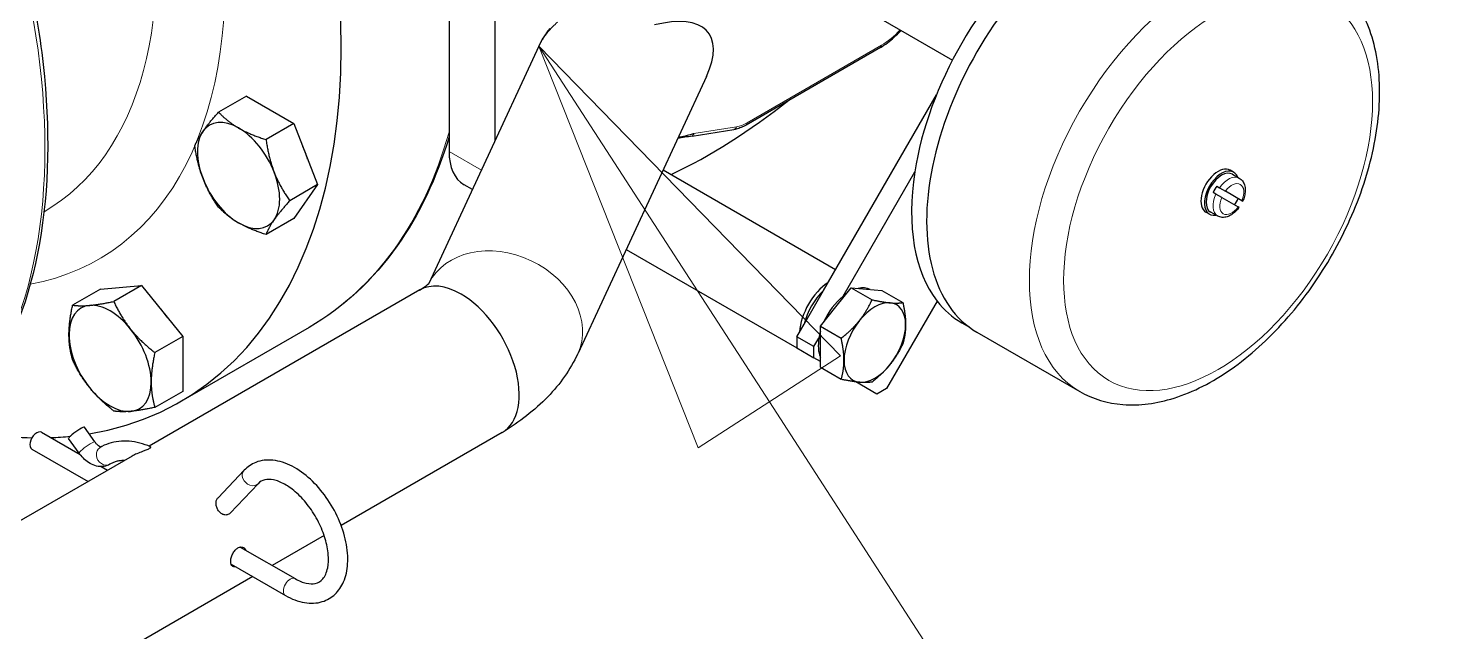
# Model space of a CAD drawing. Header units: millimetres. Extents: x 0 to 14700, y -3 to 10395.
# Drawn here: x 9843.9 to 10136.5, y 7041.9 to 7166.4 of the extents above; entities that cross this region are included whole.
import ezdxf

# ---------------------------------------------------------------- set-up
doc = ezdxf.new("R2010")
doc.units = ezdxf.units.MM
doc.header["$LTSCALE"] = 35
for name, color, linetype, lineweight in [('Symbol', 7, 'Continuous', 18), ('Visible', 7, 'Continuous', 25), ('Visible Narrow', 7, 'Continuous', 18)]:
    doc.layers.add(name, color=color, linetype=linetype, lineweight=lineweight)

# ---------------------------------------------------------------- blocks, each defined once
blk = doc.blocks.new('Balloon4')
at = {"layer": 'Symbol'}
for p, q in [((285.6241, 202.5513), (284.2648, 204.6495)), ((286.0437, 202.8231), (284.2648, 204.6495)), ((284.2648, 204.6495), (285.2044, 202.2794)), ((285.2044, 202.2794), (286.0437, 202.8231)), ((285.6241, 202.5513), (297.7294, 183.8646))]:
    blk.add_line(p, q, dxfattribs=at)
at = {"layer": 'Symbol', "flags": 128}
blk.add_lwpolyline([(286.0437, 202.8231), (284.2648, 204.6495), (285.2044, 202.2794), (286.0437, 202.8231)], dxfattribs=at)
at = {"layer": 'Symbol'}
blk.add_solid([(286.0437, 202.8231), (284.2648, 204.6495), (285.2044, 202.2794), (286.0437, 202.8231)], dxfattribs=at)

msp = doc.modelspace()

# ---------------------------------------------------------------- linework, layer by layer
at = {"layer": 'Visible'}
for p, q in [((9930.71, 7205.87), (9930.71, 7140.99)), ((9940.25, 7143.31), (9940.25, 7200.36)), ((10014.48, 7171.48), (10034.63, 7159.84)), ((9949.27, 7162.73), (9926.54, 7113.75)), ((10019.76, 7162.45), (9992.02, 7146.44)), ((9983.83, 7156.44), (9957.34, 7099.35)), ((9888.87, 7152.41), (9883.12, 7149.09)), ((9888.87, 7152.41), (9898.67, 7146.75)), ((10008.02, 7112.28), (10031.33, 7152.66)), ((9898.67, 7146.75), (9892.92, 7143.43)), ((9898.67, 7146.75), (9903.57, 7134.13)), ((9980.9, 7144.15), (9989.5, 7145.5)), ((9974.89, 7137.17), (10010.52, 7116.61)), ((10012.04, 7111.08), (10026.86, 7136.75)), ((10092.69, 7136.71), (10091.98, 7137.12)), ((9903.57, 7134.13), (9897.82, 7130.81)), ((9903.57, 7134.13), (9898.67, 7127.16)), ((9935.53, 7133.13), (9933.81, 7134.12)), ((10089.2, 7133.82), (10089.76, 7133.5)), ((10092.44, 7136.28), (10093.85, 7135.46)), ((10089.01, 7132.2), (10088.45, 7132.52)), ((10090.23, 7131.5), (10089.01, 7132.2)), ((10089.76, 7133.5), (10090.98, 7132.79)), ((10090.23, 7131.5), (10093.65, 7129.52)), ((10094.4, 7130.82), (10090.98, 7132.79)), ((10087.69, 7128.05), (10086.98, 7128.46)), ((10087.94, 7128.49), (10089.35, 7127.67)), ((10093.81, 7129.43), (10093.65, 7129.52)), ((10094.4, 7130.82), (10094.56, 7130.73)), ((9898.67, 7127.16), (9892.92, 7123.84)), ((9967.28, 7120.78), (10002.52, 7100.44)), ((9858.75, 7112.59), (9867.23, 7113.34)), ((9867.23, 7113.34), (9861.48, 7110.02)), ((9867.23, 7113.34), (9875.72, 7102.79)), ((9858.75, 7112.59), (9853, 7109.27)), ((9924.68, 7112.39), (9868.83, 7080.15)), ((10004.02, 7105.35), (10008.02, 7112.28)), ((10010.54, 7108.89), (10013.73, 7112.85)), ((10013.73, 7112.85), (10016.91, 7112.56)), ((10013.73, 7112.85), (10018.04, 7110.36)), ((10016.91, 7112.56), (10020.09, 7112.28)), ((10020.09, 7112.28), (10024.4, 7109.79)), ((10007.36, 7104.93), (10010.54, 7108.89)), ((10031.47, 7110.1), (10021.05, 7092.05)), ((9901.81, 7104.68), (9875.3, 7089.37)), ((10002.52, 7102.75), (10004.02, 7105.35)), ((10007.36, 7100.69), (10007.36, 7104.93)), ((10007.36, 7104.93), (10011.67, 7102.44)), ((10036.55, 7105.62), (10038.15, 7104.69)), ((9875.72, 7102.79), (9869.97, 7099.47)), ((9875.72, 7102.79), (9875.72, 7091.47)), ((10002.52, 7102.75), (10002.52, 7100.44)), ((10006.05, 7100.71), (10002.52, 7102.75)), ((10006.05, 7100.71), (10007.06, 7102.46)), ((10039.68, 7103.69), (10060.9, 7091.44)), ((10002.52, 7100.44), (10006.05, 7098.4)), ((10006.05, 7098.4), (10006.05, 7100.71)), ((10007.36, 7096.44), (10007.36, 7100.69)), ((10007.36, 7097.64), (10006.05, 7098.4)), ((10007.36, 7096.44), (10011.67, 7093.95)), ((10019.05, 7090.89), (10014.67, 7093.43)), ((9875.72, 7091.47), (9869.97, 7088.16)), ((10021.05, 7092.05), (10019.05, 7090.89)), ((9857.6, 7081.02), (9855.42, 7084.06)), ((9846.58, 7083.03), (9854.54, 7078.44)), ((9854.34, 7078.7), (9852.17, 7081.73)), ((9941.68, 7082.95), (9908.44, 7063.76)), ((9844.58, 7079.56), (9856.2, 7072.86)), ((9865.29, 7078.11), (9509.61, 6872.75)), ((9858.88, 7075.93), (9860.2, 7075.17)), ((9888.39, 7075.17), (9883.01, 7069.52)), ((9891.28, 7072.41), (9885.51, 7066.34)), ((9904.92, 7061.73), (9894.2, 7055.54)), ((9887.61, 7059.34), (9898.91, 7052.82)), ((9885.7, 7055.83), (9896.91, 7049.35)), ((9890.2, 7053.23), (9526.61, 6843.31))]:
    msp.add_line(p, q, dxfattribs=at)
for centre, major_axis, ratio, start_param, end_param in [((9795.3, 7227.93), (80, -138.56), 0.57735, 6.068245, 9.918677), ((10064.73, 7147.08), (25.05, 43.39), 0.57735, 0, 3.141593), ((10061.55, 7148.92), (-25, -43.3), 0.57735, 4.1207, 5.304078), ((9961.25, 7148.17), (-23.01, -17.31), 0.402543, 2.496712, 3.903115), ((9984.45, 7246.51), (-65, -112.58), 0.57735, 0.699612, 0.964773), ((9887.26, 7136.03), (-6, 10.39), 0.57735, 5.497787, 6.544985), ((9887.26, 7136.03), (-6, 10.39), 0.57735, 4.45059, 5.497787), ((9887.26, 7136.03), (-6, 10.39), 0.57735, 0.261799, 1.308997), ((9894.33, 7140.11), (5.5, -9.53), 0.57735, 1.1789, 1.439094), ((9941.31, 7147.11), (-7.5, -12.99), 0.57735, 5.497787, 6.283185), ((9887.26, 7136.03), (6, -10.39), 0.57735, 0.261799, 1.308997), ((10061.55, 7148.92), (-25, -43.3), 0.57735, 5.304078, 6.051108), ((10089.48, 7132.79), (2.5, 4.33), 0.57735, 0, 3.141593), ((10090.19, 7132.38), (-2.5, -4.33), 0.57735, 2.690566, 6.734212), ((10090.19, 7132.38), (-2.25, -3.9), 0.57735, 3.141593, 6.283185), ((9887.26, 7136.03), (6, -10.39), 0.57735, 4.45059, 5.497787), ((10091.04, 7131.89), (2.25, 3.9), 0.57735, 1.403348, 1.738244), ((10091.04, 7131.89), (-2.25, -3.9), 0.57735, 1.403348, 1.738244), ((9887.26, 7136.03), (6, -10.39), 0.57735, 5.497787, 6.544985), ((9933.18, 7097.67), (-8.5, 14.72), 0.57735, 5.49773, 6.283185), ((10009.41, 7106.85), (-4.5, -7.79), 0.57735, 3.99689, 5.427888), ((9933.18, 7097.67), (8.5, -14.72), 0.57735, 0, 2.356137), ((10009.77, 7106.65), (4.25, 7.36), 0.57735, 1.080839, 2.060754), ((10013.3, 7104.61), (4.5, 7.79), 0.57735, 0.985111, 1.739115), ((10013.3, 7104.61), (4.5, 7.79), 0.57735, 0.878879, 0.985111), ((10013.3, 7104.61), (4.5, 7.79), 0.57735, 0.040414, 0.483185), ((9860.73, 7098.27), (-6, 10.39), 0.57735, 6.021386, 7.068583), ((9860.73, 7098.27), (-6, 10.39), 0.57735, 4.974188, 6.021386), ((9867.8, 7102.36), (5.5, -9.53), 0.57735, 1.702499, 1.962692), ((10018.61, 7101.54), (4.5, 7.79), 0.57735, 0.261799, 1.308997), ((10018.61, 7101.54), (4.5, 7.79), 0.57735, 5.497787, 6.544985), ((10061.55, 7148.92), (-25, -43.3), 0.57735, 6.051108, 6.283185), ((10018.61, 7101.54), (-4.5, -7.79), 0.57735, 4.45059, 5.497787), ((10018.61, 7101.54), (4.5, 7.79), 0.57735, 4.45059, 5.497787), ((9860.73, 7098.27), (6, -10.39), 0.57735, 3.926991, 4.974188), ((9860.73, 7098.27), (-6, 10.39), 0.57735, 3.926991, 4.974188), ((10013.3, 7104.61), (4.5, 7.79), 0.57735, 2.156482, 2.723433), ((10013.3, 7104.61), (4.5, 7.79), 0.57735, 1.988956, 2.156482), ((10018.61, 7101.54), (-4.5, -7.79), 0.57735, 5.497787, 6.544985), ((10018.61, 7101.54), (-4.5, -7.79), 0.57735, 0.261799, 1.308997), ((9860.73, 7098.27), (6, -10.39), 0.57735, 6.021386, 7.068583), ((9860.73, 7098.27), (6, -10.39), 0.57735, 4.974188, 6.021386), ((9795.3, 7227.93), (80, -138.56), 0.57735, 5.789287, 5.948599), ((9853.8, 7082.89), (1.63, 1.16), 0.137054, 0, 3.141593), ((9845.58, 7081.29), (1, 1.73), 0.57735, 0, 3.141593), ((9795.3, 7227.93), (80, -138.56), 0.57735, 5.987383, 6.027828)]:
    msp.add_ellipse(centre, major_axis=major_axis, ratio=ratio, start_param=start_param, end_param=end_param, dxfattribs=at)
for points, knots in [([(9675.26, 7323.17), (9682.86, 7327.56), (9691.65, 7329.87), (9710.78, 7330.16), (9721.15, 7328.07), (9742.46, 7319.65), (9753.42, 7313.26), (9774.72, 7296.87), (9785.06, 7286.85), (9804.08, 7264.23), (9812.75, 7251.63), (9827.58, 7225.11), (9833.73, 7211.19), (9842.89, 7183.42), (9845.89, 7169.58), (9848.43, 7143.33), (9847.96, 7130.94), (9843.53, 7108.87), (9839.58, 7099.19), (9829.58, 7085.09), (9824.08, 7080), (9817.76, 7076.35)], [5.497787, 5.497787, 5.497787, 5.497787, 5.809111, 5.809111, 6.126388, 6.126388, 6.44837, 6.44837, 6.770669, 6.770669, 7.092566, 7.092566, 7.414313, 7.414313, 7.73626, 7.73626, 8.058607, 8.058607, 8.380286, 8.380286, 8.63938, 8.63938, 8.63938, 8.63938]), ([(10060.9, 7091.44), (10063.6, 7089.89), (10066.66, 7088.98), (10073.27, 7088.47), (10076.84, 7088.96), (10084.37, 7091.33), (10088.33, 7093.37), (10096.07, 7098.78), (10099.85, 7102.2), (10106.77, 7109.97), (10109.92, 7114.33), (10115.3, 7123.55), (10117.55, 7128.41), (10120.93, 7138.23), (10122.06, 7143.18), (10123.05, 7152.73), (10122.9, 7157.34), (10121.18, 7165.66), (10119.63, 7169.41), (10115.6, 7174.85), (10113.46, 7176.8), (10111, 7178.22)], [2.356194, 2.356194, 2.356194, 2.356194, 2.625594, 2.625594, 2.918246, 2.918246, 3.246461, 3.246461, 3.583548, 3.583548, 3.918177, 3.918177, 4.251402, 4.251402, 4.585888, 4.585888, 4.922919, 4.922919, 5.252045, 5.252045, 5.497787, 5.497787, 5.497787, 5.497787]), ([(10019.76, 7162.45), (10020.25, 7162.73), (10020.73, 7163.05), (10021.69, 7163.76), (10022.16, 7164.15), (10023.09, 7164.98), (10023.54, 7165.43), (10023.99, 7165.92), (10024.01, 7165.94), (10024.03, 7165.96)], [3.1415927, 3.1415927, 3.1415927, 3.1415927, 3.2795353, 3.2795353, 3.4174779, 3.4174779, 3.5554205, 3.5554205, 3.5612737, 3.5612737, 3.5612737, 3.5612737]), ([(9992.02, 7146.44), (9991.85, 7146.34), (9991.69, 7146.25), (9991.35, 7146.08), (9991.19, 7146.01), (9990.85, 7145.87), (9990.68, 7145.8), (9990.34, 7145.69), (9990.17, 7145.64), (9989.84, 7145.56), (9989.67, 7145.53), (9989.5, 7145.5)], [3.1415927, 3.1415927, 3.1415927, 3.1415927, 3.2114058, 3.2114058, 3.281219, 3.281219, 3.3510322, 3.3510322, 3.4208453, 3.4208453, 3.4906585, 3.4906585, 3.4906585, 3.4906585]), ([(9930.71, 7144), (9928.15, 7135.5), (9924.55, 7127.92), (9915.01, 7114.43), (9908.87, 7108.75), (9901.81, 7104.68)], [8.1420517, 8.1420517, 8.1420517, 8.1420517, 8.3794648, 8.3794648, 8.6393798, 8.6393798, 8.6393798, 8.6393798]), ([(9981.27, 7144.7), (9981.27, 7144.7), (9981.27, 7144.7), (9981.26, 7144.69), (9981.26, 7144.69), (9981.26, 7144.68), (9981.26, 7144.68), (9981.25, 7144.67), (9981.24, 7144.66), (9981.21, 7144.64), (9981.17, 7144.62), (9981.01, 7144.55), (9980.86, 7144.51), (9980.09, 7144.29), (9978.97, 7144.05), (9977.99, 7143.86)], [-1.2575811, -1.2575811, -1.2575811, -1.2575811, -1.2539211, -1.2539211, -1.2502327, -1.2502327, -1.244328, -1.244328, -1.2305835, -1.2305835, -1.1924814, -1.1924814, -1.1066965, -1.1066965, -0.6947289, -0.6947289, -0.6947289, -0.6947289]), ([(10093.85, 7135.46), (10094.11, 7135.32), (10094.33, 7135.12), (10094.69, 7134.65), (10094.83, 7134.36), (10095.02, 7133.75), (10095.07, 7133.41), (10095.08, 7132.73), (10095.05, 7132.38), (10094.91, 7131.67), (10094.8, 7131.32), (10094.63, 7130.89), (10094.6, 7130.81), (10094.56, 7130.73)], [0.785398, 0.785398, 0.785398, 0.785398, 1.017619, 1.017619, 1.273143, 1.273143, 1.550364, 1.550364, 1.827584, 1.827584, 2.104805, 2.104805, 2.171501, 2.171501, 2.171501, 2.171501]), ([(10093.81, 7129.43), (10093.59, 7129.12), (10093.35, 7128.84), (10092.82, 7128.34), (10092.55, 7128.12), (10091.96, 7127.75), (10091.65, 7127.6), (10091.01, 7127.4), (10090.67, 7127.35), (10090.01, 7127.4), (10089.69, 7127.49), (10089.38, 7127.65), (10089.37, 7127.66), (10089.35, 7127.67)], [2.540888, 2.540888, 2.540888, 2.540888, 2.818109, 2.818109, 3.095329, 3.095329, 3.37255, 3.37255, 3.64977, 3.64977, 3.914419, 3.914419, 3.926991, 3.926991, 3.926991, 3.926991]), ([(9924.64, 7112.37), (9925.39, 7112.82), (9925.96, 7113.24), (9926.53, 7113.73), (9926.62, 7113.84), (9926.62, 7113.84)], [0.0094279, 0.0094279, 0.0094279, 0.0094279, 0.4348646, 0.4348646, 0.793515, 0.793515, 0.793515, 0.793515]), ([(9957.27, 7099.2), (9955.76, 7095.95), (9953.6, 7092.94), (9948.36, 7087.51), (9945.19, 7085.13), (9941.86, 7083.06)], [0, 0, 0, 0, 1.22524, 1.22524, 2.580919, 2.580919, 2.580919, 2.580919]), ([(9869.09, 7080.04), (9868.35, 7080.35), (9867.61, 7080.59), (9866.14, 7080.97), (9865.41, 7081.09), (9863.95, 7081.22), (9863.23, 7081.21), (9861.83, 7081.06), (9861.14, 7080.92), (9859.82, 7080.49), (9859.19, 7080.2), (9858.6, 7079.84)], [0.1426759, 0.1426759, 0.1426759, 0.1426759, 0.2731635, 0.2731635, 0.403651, 0.403651, 0.5341386, 0.5341386, 0.6646261, 0.6646261, 0.7951137, 0.7951137, 0.7951137, 0.7951137]), ([(9860.65, 7076.41), (9860.3, 7076.2), (9859.91, 7076.06), (9859.1, 7075.91), (9858.68, 7075.91), (9857.79, 7076.05), (9857.34, 7076.21), (9856.49, 7076.62), (9856.1, 7076.89), (9855.37, 7077.49), (9855.04, 7077.83), (9854.59, 7078.36), (9854.47, 7078.52), (9854.34, 7078.7)], [2.346479, 2.346479, 2.346479, 2.346479, 2.558784, 2.558784, 2.788696, 2.788696, 3.071068, 3.071068, 3.353439, 3.353439, 3.635811, 3.635811, 3.758337, 3.758337, 3.758337, 3.758337]), ([(9858.79, 7079.96), (9858.75, 7079.97), (9858.71, 7079.99), (9858.57, 7080.06), (9858.47, 7080.13), (9858.24, 7080.3), (9858.12, 7080.42), (9857.85, 7080.69), (9857.72, 7080.85), (9857.6, 7081.02)], [2.9745184, 2.9745184, 2.9745184, 2.9745184, 3.1021564, 3.1021564, 3.3061923, 3.3061923, 3.5261939, 3.5261939, 3.7583368, 3.7583368, 3.7583368, 3.7583368]), ([(9869.09, 7080.04), (9869.09, 7080.04), (9869.1, 7080.04), (9869.15, 7080.01), (9869.16, 7079.96), (9869.08, 7079.85), (9869.04, 7079.81), (9868.93, 7079.73), (9868.87, 7079.69), (9868.78, 7079.64), (9868.7, 7079.59), (9868.61, 7079.54), (9868.37, 7079.43), (9868.23, 7079.37), (9867.87, 7079.22), (9867.64, 7079.13), (9867.06, 7078.91), (9866.66, 7078.76), (9865.91, 7078.43), (9865.58, 7078.27), (9865.29, 7078.1)], [1.3888838, 1.3888838, 1.3888838, 1.3888838, 1.3957834, 1.3957834, 1.4790183, 1.4790183, 1.5171808, 1.5171808, 1.5519768, 1.5519768, 1.5519768, 1.5873586, 1.5873586, 1.6309042, 1.6309042, 1.7018758, 1.7018758, 1.8260197, 1.8260197, 1.9385521, 1.9385521, 1.9385521, 1.9385521]), ([(9863.72, 7077.2), (9863.66, 7077.2), (9863.61, 7077.2), (9863.27, 7077.19), (9863, 7077.17), (9862.47, 7077.1), (9862.22, 7077.04), (9861.74, 7076.91), (9861.51, 7076.83), (9861.07, 7076.64), (9860.86, 7076.53), (9860.65, 7076.41)], [0.4605248, 0.4605248, 0.4605248, 0.4605248, 0.4761915, 0.4761915, 0.555922, 0.555922, 0.6356526, 0.6356526, 0.7153831, 0.7153831, 0.7951137, 0.7951137, 0.7951137, 0.7951137]), ([(9896.91, 7049.35), (9898.21, 7048.6), (9899.54, 7048.08), (9902.13, 7047.65), (9903.38, 7047.7), (9905.52, 7048.37), (9906.43, 7048.9), (9907.92, 7050.31), (9908.51, 7051.19), (9909.42, 7053.29), (9909.69, 7054.54), (9909.87, 7057.31), (9909.74, 7058.85), (9909.09, 7062), (9908.56, 7063.6), (9907.18, 7066.7), (9906.32, 7068.2), (9904.37, 7070.96), (9903.27, 7072.23), (9900.9, 7074.41), (9899.63, 7075.32), (9897.02, 7076.67), (9895.68, 7077.11), (9893.13, 7077.37), (9891.92, 7077.24), (9889.9, 7076.45), (9889.07, 7075.89), (9888.39, 7075.17)], [3.141593, 3.141593, 3.141593, 3.141593, 3.48232, 3.48232, 3.797213, 3.797213, 4.063907, 4.063907, 4.331336, 4.331336, 4.640027, 4.640027, 4.978903, 4.978903, 5.319341, 5.319341, 5.656717, 5.656717, 5.993992, 5.993992, 6.334199, 6.334199, 6.673769, 6.673769, 6.980923, 6.980923, 7.237238, 7.237238, 7.237238, 7.237238]), ([(9898.91, 7052.82), (9899.73, 7052.34), (9900.51, 7052.03), (9901.93, 7051.71), (9902.54, 7051.7), (9903.71, 7051.94), (9904.21, 7052.23), (9905.09, 7053.25), (9905.46, 7054.03), (9905.81, 7055.85), (9905.85, 7056.77), (9905.69, 7058.8), (9905.48, 7059.91), (9904.8, 7062.18), (9904.33, 7063.35), (9903.17, 7065.64), (9902.48, 7066.75), (9900.96, 7068.77), (9900.13, 7069.69), (9898.44, 7071.22), (9897.58, 7071.85), (9895.94, 7072.76), (9895.16, 7073.05), (9893.76, 7073.33), (9893.16, 7073.32), (9892.11, 7073.07), (9891.68, 7072.82), (9891.28, 7072.41)], [3.141593, 3.141593, 3.141593, 3.141593, 3.433888, 3.433888, 3.734567, 3.734567, 4.12833, 4.12833, 4.516757, 4.516757, 4.810988, 4.810988, 5.10462, 5.10462, 5.403327, 5.403327, 5.704819, 5.704819, 6.005653, 6.005653, 6.302496, 6.302496, 6.594632, 6.594632, 6.897359, 6.897359, 7.237238, 7.237238, 7.237238, 7.237238]), ([(9885.21, 7066.1), (9885.03, 7066), (9884.82, 7065.94), (9884.39, 7065.94), (9884.17, 7065.99), (9883.77, 7066.18), (9883.56, 7066.33), (9883.18, 7066.71), (9883.02, 7066.94), (9882.78, 7067.4), (9882.69, 7067.66), (9882.59, 7068.18), (9882.58, 7068.45), (9882.65, 7068.9), (9882.73, 7069.13), (9882.9, 7069.39), (9882.95, 7069.46), (9883.01, 7069.52)], [0, 0, 0, 0, 0.0754192, 0.0754192, 0.1508385, 0.1508385, 0.2296219, 0.2296219, 0.3084053, 0.3084053, 0.385349, 0.385349, 0.4622927, 0.4622927, 0.537503, 0.537503, 0.5675007, 0.5675007, 0.5675007, 0.5675007]), ([(9886.64, 7055.28), (9886.6, 7055.27), (9886.56, 7055.26), (9886.34, 7055.23), (9886.17, 7055.26), (9885.92, 7055.41), (9885.81, 7055.54), (9885.66, 7055.89), (9885.63, 7056.11), (9885.63, 7056.57), (9885.66, 7056.84), (9885.81, 7057.4), (9885.92, 7057.68), (9886.17, 7058.19), (9886.34, 7058.44), (9886.71, 7058.87), (9886.92, 7059.04), (9887.12, 7059.15)], [1.424942, 1.424942, 1.424942, 1.424942, 1.442646, 1.442646, 1.527508, 1.527508, 1.612369, 1.612369, 1.6972301, 1.6972301, 1.7820912, 1.7820912, 1.8669522, 1.8669522, 1.9518142, 1.9518142, 2.0366761, 2.0366761, 2.0366761, 2.0366761]), ([(9887.12, 7059.15), (9887.32, 7059.27), (9887.53, 7059.34), (9887.95, 7059.37), (9888.14, 7059.32), (9888.45, 7059.15), (9888.58, 7059), (9888.69, 7058.78), (9888.71, 7058.74), (9888.73, 7058.7)], [0.678892, 0.678892, 0.678892, 0.678892, 0.763754, 0.763754, 0.8486159, 0.8486159, 0.933477, 0.933477, 0.9511807, 0.9511807, 0.9511807, 0.9511807])]:
    msp.add_open_spline(points, degree=3, knots=knots, dxfattribs=at)
for points in [[(9949.27, 7162.73), (9949.87, 7164.03), (9950.67, 7165.27), (9951.6, 7166.39)], [(9980.91, 7144.15), (9979.91, 7143.99), (9978.91, 7143.82), (9977.9, 7143.66)], [(9885.51, 7066.35), (9885.42, 7066.25), (9885.32, 7066.17), (9885.21, 7066.1)]]:
    msp.add_open_spline(points, degree=3, dxfattribs=at)
for points in [[(9879.91, 7145.17), (9881.05, 7146.79), (9883.12, 7149.09)], [(9883.12, 7149.09), (9884.99, 7147.14), (9887.26, 7145.82)], [(9887.26, 7145.82), (9889.54, 7144.51), (9892.92, 7143.43)], [(9878.22, 7142.12), (9878.78, 7143.55), (9879.91, 7145.17)], [(9892.92, 7143.43), (9893.47, 7139.61), (9894.61, 7136.68)], [(9879.91, 7135.37), (9878.78, 7138.3), (9878.22, 7142.12)], [(9894.61, 7136.68), (9895.75, 7133.75), (9897.82, 7130.81)], [(9883.12, 7129.49), (9881.05, 7132.44), (9879.91, 7135.37)], [(9887.26, 7126.23), (9884.99, 7127.54), (9883.12, 7129.49)], [(9897.82, 7130.81), (9895.75, 7128.5), (9894.61, 7126.88)], [(9892.92, 7123.84), (9889.54, 7124.92), (9887.26, 7126.23)], [(9894.61, 7126.88), (9893.47, 7125.27), (9892.92, 7123.84)], [(10015.42, 7106.07), (10016.9, 7107.91), (10018.04, 7110.36)], [(10018.04, 7110.36), (10020.31, 7109.88), (10021.79, 7109.74)], [(9852.24, 7103.17), (9852.24, 7105.8), (9853, 7109.27)], [(9853, 7109.27), (9854.51, 7109.03), (9856.48, 7109.21)], [(9856.48, 7109.21), (9858.45, 7109.38), (9861.48, 7110.02)], [(9861.48, 7110.02), (9863, 7106.76), (9864.97, 7104.31)], [(10021.79, 7109.74), (10023.26, 7109.61), (10024.4, 7109.79)], [(10024.4, 7109.79), (10024.97, 7107.19), (10024.97, 7105.22)], [(10011.67, 7102.44), (10013.95, 7104.23), (10015.42, 7106.07)], [(10024.97, 7105.22), (10024.97, 7103.25), (10024.4, 7101.3)], [(9853, 7097.95), (9852.24, 7100.55), (9852.24, 7103.17)], [(9864.97, 7104.31), (9866.94, 7101.86), (9869.97, 7099.47)], [(10012.24, 7097.87), (10012.24, 7099.84), (10011.67, 7102.44)], [(9869.97, 7099.47), (9869.21, 7096), (9869.21, 7093.37)], [(10024.4, 7101.3), (10023.26, 7098.85), (10021.79, 7097.02)], [(9856.48, 7092.24), (9854.51, 7094.69), (9853, 7097.95)], [(10011.67, 7093.95), (10012.24, 7095.9), (10012.24, 7097.87)], [(10021.79, 7097.02), (10020.31, 7095.18), (10018.04, 7093.39)], [(9869.21, 7093.37), (9869.21, 7090.75), (9869.97, 7088.16)], [(10015.42, 7093.34), (10013.95, 7093.47), (10011.67, 7093.95)], [(10018.04, 7093.39), (10016.9, 7093.21), (10015.42, 7093.34)], [(9861.48, 7087.4), (9858.45, 7089.79), (9856.48, 7092.24)], [(9864.97, 7087.34), (9863, 7087.16), (9861.48, 7087.4)], [(9869.97, 7088.16), (9866.94, 7087.51), (9864.97, 7087.34)]]:
    msp.add_rational_spline(points, [1, 1.0379548493, 1], degree=2, dxfattribs=at)
at = {"layer": 'Visible Narrow'}
for p, q in [((10019.97, 7162.91), (9992.23, 7146.89)), ((9990.05, 7146.08), (9981.27, 7144.7)), ((9937.39, 7137.13), (9930.71, 7140.99))]:
    msp.add_line(p, q, dxfattribs=at)
for centre, major_axis, ratio, start_param, end_param in [((9746.51, 7199.76), (-71.25, 123.41), 0.57735, 3.141593, 6.283185), ((9791.15, 7225.54), (-55.99, 96.97), 0.57735, 3.14067, 6.284108), ((9795.3, 7227.93), (63.06, -109.22), 0.57735, 6.07888, 7.200799), ((10085.95, 7134.83), (-25.05, -43.39), 0.57735, 3.141593, 6.283185), ((10019.97, 7174.34), (-7, -12.12), 0.57735, 0.785398, 1.188514), ((10019.26, 7163.32), (0.5, -0.866), 0.57735, 0, 0.785398), ((9989.34, 7146.49), (0.155, -0.988), 0.739997, 0, 1.03209), ((9992.23, 7154.24), (-4.5, -7.79), 0.57735, 0.436332, 0.785398), ((9991.52, 7147.3), (0.5, -0.866), 0.57735, 0, 0.785398), ((9821.81, 7243.24), (80, -138.56), 0.57735, 0, 0.510674), ((10091.6, 7131.57), (2.25, 3.9), 0.57735, 0, 1.403348), ((10092.31, 7131.16), (1.75, 3.03), 0.57735, 4.928349, 7.638021), ((10091.6, 7131.57), (-2.25, -3.9), 0.57735, 4.879837, 6.283185), ((10092.31, 7131.16), (-1.75, -3.03), 0.57735, 4.928349, 7.638021), ((9941.85, 7106.35), (-15.42, 7.16), 0.788675, 3.141959, 6.262645), ((9855.97, 7079.86), (1.63, 1.16), 0.137054, 0, 3.141593), ((9859.62, 7078.13), (-1.03, 1.71), 0.816458, 0, 3.141593), ((9889.83, 7073.79), (-1.45, 1.38), 0.804912, 0, 3.141593), ((9897.91, 7051.08), (-1, -1.73), 0.57735, 3.141593, 6.283185)]:
    msp.add_ellipse(centre, major_axis=major_axis, ratio=ratio, start_param=start_param, end_param=end_param, dxfattribs=at)
msp.add_ellipse((10089.48, 7132.79), major_axis=(22.55, 39.06), ratio=0.57735, dxfattribs=at)
for points, knots in [([(9949.27, 7162.73), (9949.47, 7163.16), (9949.7, 7163.59), (9950.36, 7164.68), (9950.84, 7165.33), (9951.61, 7166.22), (9951.86, 7166.49), (9952.43, 7167.06), (9952.76, 7167.37), (9953.1, 7167.66), (9953.11, 7167.67), (9953.12, 7167.67)], [1.0988486, 1.0988486, 1.0988486, 1.0988486, 1.1888905, 1.1888905, 1.3375861, 1.3375861, 1.4048077, 1.4048077, 1.4861333, 1.4861333, 1.4876676, 1.4876676, 1.4876676, 1.4876676]), ([(9981.27, 7144.7), (9981.27, 7144.68), (9981.26, 7144.65), (9981.26, 7144.63), (9981.25, 7144.61), (9981.24, 7144.58), (9981.23, 7144.56), (9981.21, 7144.51), (9981.17, 7144.47), (9981.14, 7144.43), (9981.11, 7144.39), (9981.08, 7144.36), (9981.05, 7144.33), (9981.03, 7144.31), (9981.02, 7144.29), (9981, 7144.28), (9980.99, 7144.26), (9980.98, 7144.25), (9980.98, 7144.24), (9980.97, 7144.21), (9980.98, 7144.2), (9980.99, 7144.19), (9980.99, 7144.18), (9981, 7144.18), (9980.99, 7144.17), (9980.98, 7144.17), (9980.98, 7144.17), (9980.97, 7144.16), (9980.96, 7144.16), (9980.95, 7144.16), (9980.94, 7144.16), (9980.93, 7144.15), (9980.92, 7144.15), (9980.91, 7144.15)], [-0.1895597, -0.1895597, -0.1895597, -0.1895597, -0.1824885, -0.1824885, -0.1824885, -0.1756046, -0.1756046, -0.1756046, -0.1613648, -0.1613648, -0.1613648, -0.1483681, -0.1483681, -0.1483681, -0.139922, -0.139922, -0.139922, -0.1304634, -0.1304634, -0.1304634, -0.1080575, -0.1080575, -0.1080575, -0.0894479, -0.0894479, -0.0894479, -0.0807557, -0.0807557, -0.0807557, -0.0727929, -0.0727929, -0.0727929, -0.0658755, -0.0658755, -0.0658755, -0.0658755])]:
    msp.add_open_spline(points, degree=3, knots=knots, dxfattribs=at)

# ---------------------------------------------------------------- block references
at = {"layer": 'Symbol', "xscale": 35, "yscale": 35, "zscale": 35}
msp.add_blockref('Balloon4', (0, 0), dxfattribs=at)

doc.saveas('drawing.dxf')
